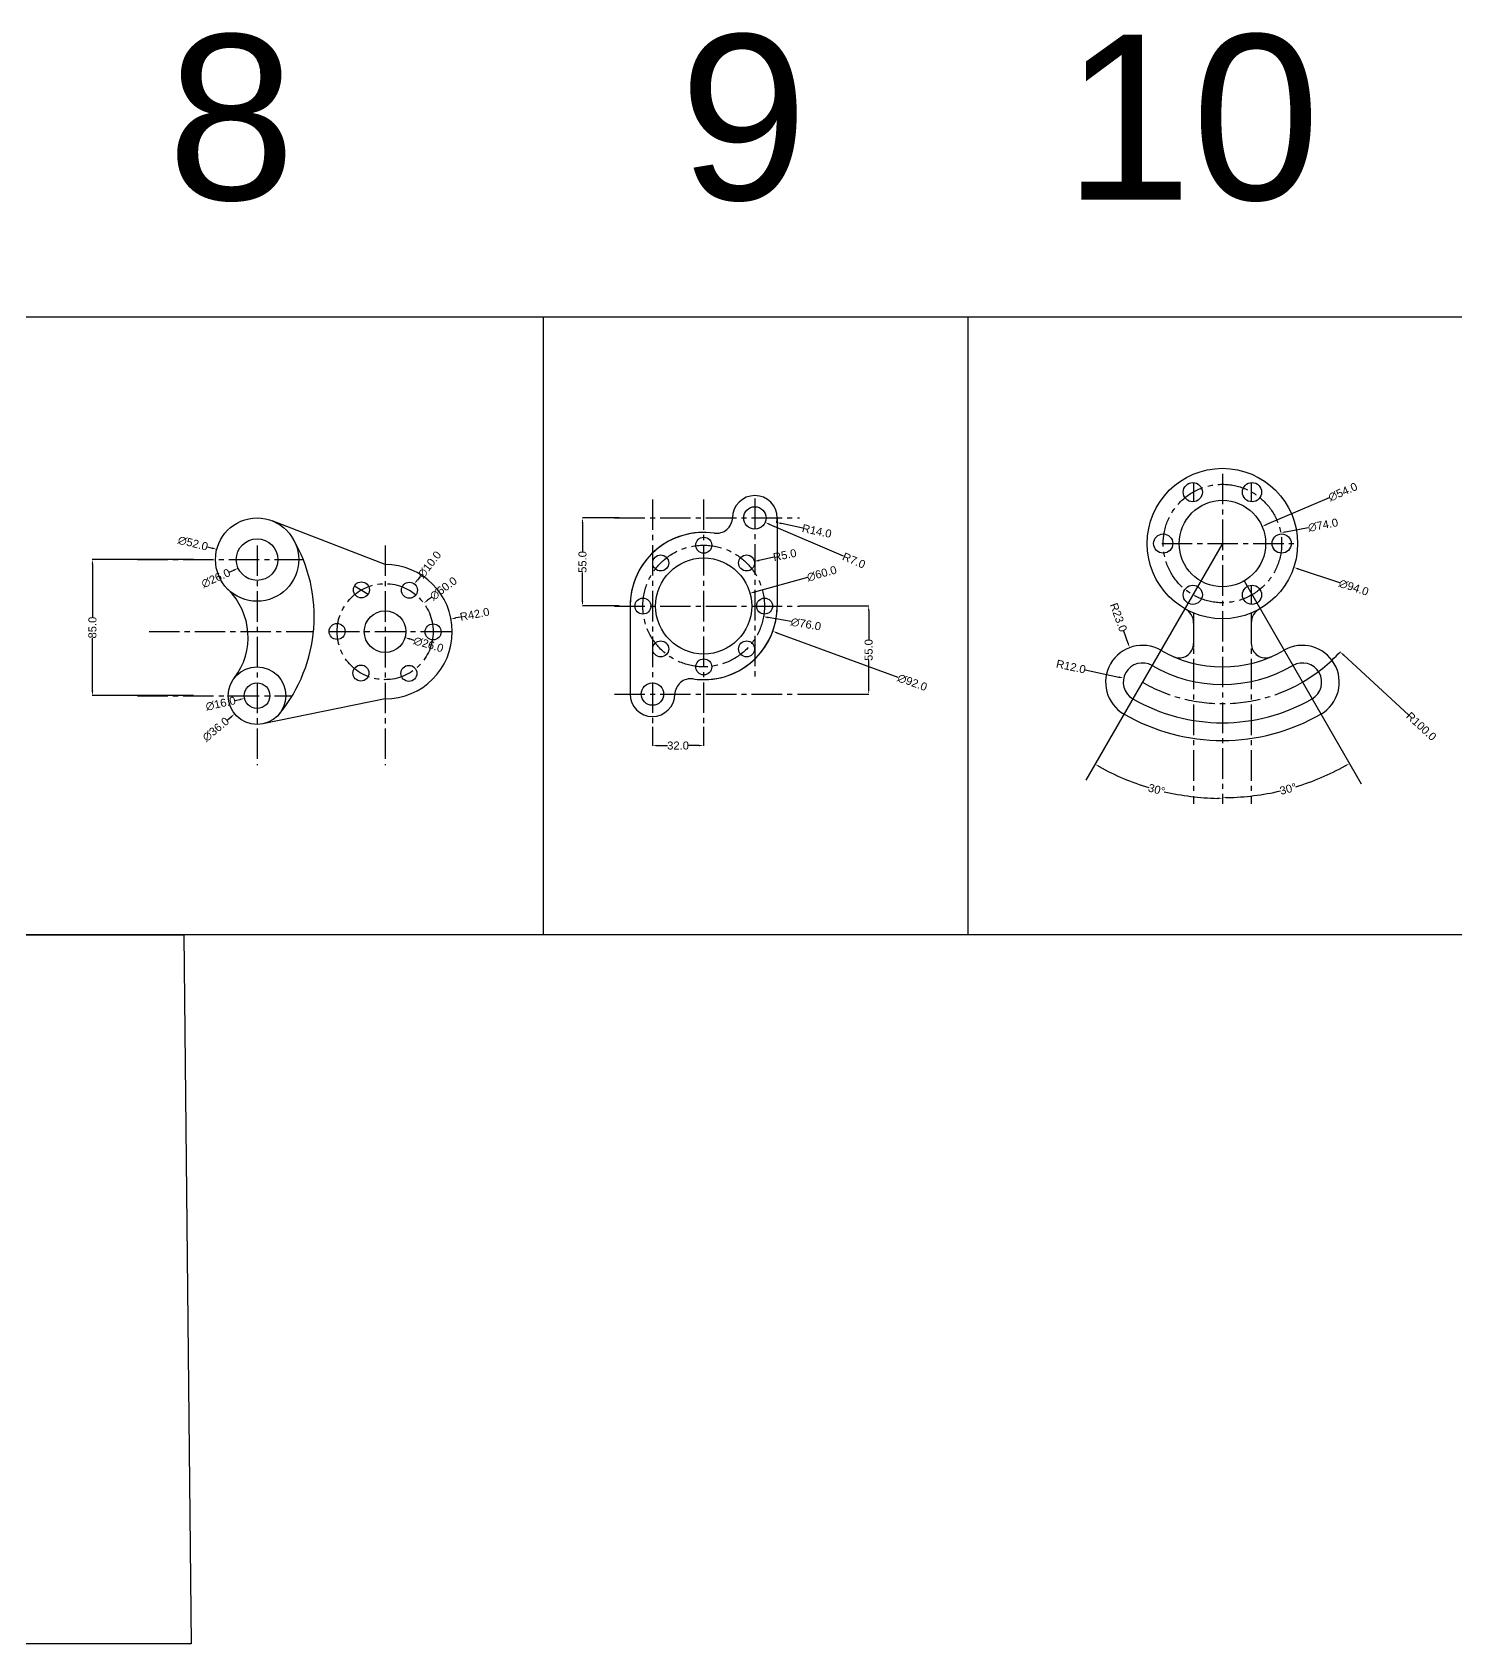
# Model space of a CAD drawing. Header units: millimetres. Extents: x 27 to 4233, y 1813 to 2971.
# Drawn here: x 2624 to 3514, y 1964 to 2971 of the extents above; entities that cross this region are included whole.
import ezdxf

# ---------------------------------------------------------------- set-up
doc = ezdxf.new("R2010")
doc.units = ezdxf.units.MM
doc.linetypes.add('CENTER2', pattern=[28.575, 19.05, -3.175, 3.175, -3.175])
doc.styles.get("Standard").update_dxf_attribs({"font": 'arial.ttf'})
doc.dimstyles.get("Standard").update_dxf_attribs({"dimtxt": 5, "dimasz": 3, "dimexe": 0.18, "dimexo": 0.0625, "dimgap": 0.09, "dimtad": 0, "dimdec": 1, "dimzin": 0, "dimdsep": 46, "dimtxsty": 'Standard', "dimcen": 0.09, "dimadec": 0, "dimazin": 0, "dimtfac": 1, "dimtdec": 1, "dimtofl": 0, "dimtmove": 0, "dimatfit": 3, "dimfxl": 1, "dimtolj": 1, "dimtzin": 0, "dimarcsym": 0})

# ---------------------------------------------------------------- blocks, each defined once
blk = doc.blocks.new('*U31')
blk.add_circle((0, 0), 5)
blk = doc.blocks.new('*U32')
at = {"color": 0, "linetype": 'ByBlock', "lineweight": -2, "transparency": 16777216}
blk.add_blockref('*U31', (1687.9, 414.9), dxfattribs=at)
for p, rotation in [((1717.9, 414.7), 299.9999999999999), ((1672.7, 389), 60.00000000000001), ((1732.7, 388.7), 239.9999999999999), ((1687.6, 363), 120), ((1717.6, 362.8), 180)]:
    blk.add_blockref('*U31', p, dxfattribs=dict(at, rotation=rotation))
blk = doc.blocks.new('*D33')
at = {"color": 0, "lineweight": -2, "transparency": 16777216}
for p, q in [((2892, 2605.6), (2889, 2605)), ((2844.8, 2596.5), (2845, 2596.5)), ((2844.9, 2596.4), (2844.9, 2596.6))]:
    blk.add_line(p, q, dxfattribs=at)
at = {"color": 0, "transparency": 16777216}
blk.add_solid([(2889, 2605.5), (2889.1, 2604.5), (2886.1, 2604.4)], dxfattribs=at)
at = {"layer": 'Defpoints', "color": 0, "transparency": 16777216}
for p in [(2886.1, 2604.4), (2844.9, 2596.5)]:
    blk.add_point(p, dxfattribs=at)
at = {"color": 0, "transparency": 16777216, "insert": (2900.8, 2607.3), "char_height": 5, "attachment_point": 5, "rotation": 10.9356}
blk.add_mtext('\\A1;R42.0', dxfattribs=at)
blk = doc.blocks.new('*D34')
at = {"color": 0, "lineweight": -2, "transparency": 16777216}
for p, q in [((2873.8, 2617.9), (2871.4, 2616.1)), ((2844.8, 2596.5), (2845, 2596.5)), ((2844.9, 2596.4), (2844.9, 2596.6))]:
    blk.add_line(p, q, dxfattribs=at)
at = {"color": 0, "transparency": 16777216}
blk.add_solid([(2871.1, 2616.5), (2871.7, 2615.7), (2869, 2614.3)], dxfattribs=at)
at = {"layer": 'Defpoints', "color": 0, "transparency": 16777216}
for p in [(2869, 2614.3), (2820.7, 2578.6)]:
    blk.add_point(p, dxfattribs=at)
at = {"color": 0, "transparency": 16777216, "insert": (2881.3, 2623.4), "char_height": 5, "attachment_point": 5, "rotation": 36.4591}
blk.add_mtext('\\A1;∅60.0', dxfattribs=at)
blk = doc.blocks.new('*D35')
at = {"color": 0, "lineweight": -2, "transparency": 16777216}
for p, q in [((2844.8, 2596.5), (2845, 2596.5)), ((2844.9, 2596.4), (2844.9, 2596.6)), ((2863.1, 2591), (2860.2, 2591.9))]:
    blk.add_line(p, q, dxfattribs=at)
at = {"color": 0, "transparency": 16777216}
blk.add_solid([(2860.3, 2592.4), (2860.1, 2591.4), (2857.3, 2592.8)], dxfattribs=at)
at = {"layer": 'Defpoints', "color": 0, "transparency": 16777216}
for p in [(2832.4, 2600.2), (2857.3, 2592.8)]:
    blk.add_point(p, dxfattribs=at)
at = {"color": 0, "transparency": 16777216, "insert": (2872, 2588.4), "char_height": 5, "attachment_point": 5, "rotation": 343.4188}
blk.add_mtext('\\A1;∅26.0', dxfattribs=at)
blk = doc.blocks.new('*D36')
at = {"color": 0, "lineweight": -2, "transparency": 16777216}
for p, q in [((2733.9, 2649.4), (2736.8, 2648.6)), ((2764.8, 2641.5), (2765, 2641.5)), ((2764.9, 2641.4), (2764.9, 2641.6))]:
    blk.add_line(p, q, dxfattribs=at)
at = {"color": 0, "transparency": 16777216}
blk.add_solid([(2736.9, 2649.1), (2736.6, 2648.1), (2739.7, 2647.9)], dxfattribs=at)
at = {"layer": 'Defpoints', "color": 0, "transparency": 16777216}
for p in [(2739.7, 2647.9), (2790.1, 2635.1)]:
    blk.add_point(p, dxfattribs=at)
at = {"color": 0, "transparency": 16777216, "insert": (2724.8, 2651.6), "char_height": 5, "attachment_point": 5, "rotation": 345.725}
blk.add_mtext('\\A1;∅52.0', dxfattribs=at)
blk = doc.blocks.new('*D37')
at = {"color": 0, "lineweight": -2, "transparency": 16777216}
for p, q in [((2764.8, 2641.5), (2765, 2641.5)), ((2764.9, 2641.4), (2764.9, 2641.6)), ((2747.5, 2633.7), (2750.3, 2634.9))]:
    blk.add_line(p, q, dxfattribs=at)
at = {"color": 0, "transparency": 16777216}
blk.add_solid([(2750.1, 2635.3), (2750.5, 2634.4), (2753, 2636.1)], dxfattribs=at)
at = {"layer": 'Defpoints', "color": 0, "transparency": 16777216}
for p in [(2776.7, 2646.8), (2753, 2636.1)]:
    blk.add_point(p, dxfattribs=at)
at = {"color": 0, "transparency": 16777216, "insert": (2739.1, 2629.8), "char_height": 5, "attachment_point": 5, "rotation": 24.2629}
blk.add_mtext('\\A1;∅26.0', dxfattribs=at)
blk = doc.blocks.new('*D38')
at = {"color": 0, "lineweight": -2, "transparency": 16777216}
for p, q in [((2764.8, 2556.5), (2765, 2556.5)), ((2764.9, 2556.4), (2764.9, 2556.6)), ((2746.3, 2541.3), (2748.6, 2543.2))]:
    blk.add_line(p, q, dxfattribs=at)
at = {"color": 0, "transparency": 16777216}
blk.add_solid([(2748.3, 2543.6), (2748.9, 2542.8), (2750.9, 2545.1)], dxfattribs=at)
at = {"layer": 'Defpoints', "color": 0, "transparency": 16777216}
for p in [(2778.8, 2567.9), (2750.9, 2545.1)]:
    blk.add_point(p, dxfattribs=at)
at = {"color": 0, "transparency": 16777216, "insert": (2739.1, 2535.4), "char_height": 5, "attachment_point": 5, "rotation": 39.2782}
blk.add_mtext('\\A1;∅36.0', dxfattribs=at)
blk = doc.blocks.new('*D39')
at = {"color": 0, "lineweight": -2, "transparency": 16777216}
for p, q in [((2751.2, 2553.5), (2754.1, 2554.1)), ((2764.8, 2556.5), (2765, 2556.5)), ((2764.9, 2556.4), (2764.9, 2556.6))]:
    blk.add_line(p, q, dxfattribs=at)
at = {"color": 0, "transparency": 16777216}
blk.add_solid([(2754, 2554.6), (2754.2, 2553.6), (2757, 2554.8)], dxfattribs=at)
at = {"layer": 'Defpoints', "color": 0, "transparency": 16777216}
for p in [(2772.7, 2558.2), (2757, 2554.8)]:
    blk.add_point(p, dxfattribs=at)
at = {"color": 0, "transparency": 16777216, "insert": (2742.1, 2551.5), "char_height": 5, "attachment_point": 5, "rotation": 12.2969}
blk.add_mtext('\\A1;∅16.0', dxfattribs=at)
blk = doc.blocks.new('*D40')
at = {"color": 0, "lineweight": -2, "transparency": 16777216}
for p, q in [((2725.1, 2641.5), (2661.8, 2641.5)), ((2662, 2638.5), (2662, 2605.5)), ((2662, 2559.5), (2662, 2592.4)), ((2725.1, 2556.5), (2661.8, 2556.5))]:
    blk.add_line(p, q, dxfattribs=at)
at = {"color": 0, "transparency": 16777216}
for points in [[(2661.5, 2638.5), (2662.5, 2638.5), (2662, 2641.5)], [(2661.5, 2559.5), (2662.5, 2559.5), (2662, 2556.5)]]:
    blk.add_solid(points, dxfattribs=at)
at = {"layer": 'Defpoints', "color": 0, "transparency": 16777216}
for p in [(2725.2, 2641.5), (2662, 2556.5), (2725.2, 2556.5)]:
    blk.add_point(p, dxfattribs=at)
at = {"color": 0, "transparency": 16777216, "insert": (2662, 2599), "char_height": 5, "attachment_point": 5, "rotation": 90}
blk.add_mtext('\\A1;85.0', dxfattribs=at)
blk = doc.blocks.new('*D41')
at = {"color": 0, "lineweight": -2, "transparency": 16777216}
for p, q in [((2866.8, 2631), (2865, 2628.7)), ((2859.9, 2622.4), (2860.1, 2622.4)), ((2860, 2622.3), (2860, 2622.5))]:
    blk.add_line(p, q, dxfattribs=at)
at = {"color": 0, "transparency": 16777216}
blk.add_solid([(2864.6, 2629), (2865.3, 2628.3), (2863.1, 2626.3)], dxfattribs=at)
at = {"layer": 'Defpoints', "color": 0, "transparency": 16777216}
for p in [(2856.9, 2618.4), (2863.1, 2626.3)]:
    blk.add_point(p, dxfattribs=at)
at = {"color": 0, "transparency": 16777216, "insert": (2872.6, 2638.3), "char_height": 5, "attachment_point": 5, "rotation": 51.8258}
blk.add_mtext('\\A1;∅10.0', dxfattribs=at)
blk = doc.blocks.new('*U54')
blk.add_circle((0, 0), 5)
blk = doc.blocks.new('*U55')
at = {"color": 0, "linetype": 'ByBlock', "lineweight": -2, "transparency": 16777216}
for p, rotation in [((1452.3, 366.4), 45.00000000000001), ((1506, 366.4), 314.9999999999999), ((1441.2, 339.5), 90), ((1517.2, 339.5), 270), ((1452.3, 312.7), 135), ((1506, 312.7), 225), ((1479.2, 301.5), 180)]:
    blk.add_blockref('*U54', p, dxfattribs=dict(at, rotation=rotation))
blk.add_blockref('*U54', (1479.2, 377.5), dxfattribs=at)
blk = doc.blocks.new('*D178')
at = {"color": 0, "lineweight": -2, "transparency": 16777216}
for p, q in [((3043.8, 2612.5), (3044, 2612.5)), ((3043.9, 2612.4), (3043.9, 2612.6)), ((3098.6, 2602.8), (3084.3, 2605.3))]:
    blk.add_line(p, q, dxfattribs=at)
at = {"color": 0, "transparency": 16777216}
blk.add_solid([(3084.4, 2605.8), (3084.2, 2604.8), (3081.3, 2605.8)], dxfattribs=at)
at = {"layer": 'Defpoints', "color": 0, "transparency": 16777216}
for p in [(3006.5, 2619.1), (3081.3, 2605.8)]:
    blk.add_point(p, dxfattribs=at)
at = {"color": 0, "transparency": 16777216, "insert": (3107.8, 2601.1), "char_height": 5, "attachment_point": 5, "rotation": 349.938}
blk.add_mtext('\\A1;∅76.0', dxfattribs=at)
blk = doc.blocks.new('*D179')
at = {"color": 0, "lineweight": -2, "transparency": 16777216}
for p, q in [((3108.7, 2630.2), (3075.7, 2621.2)), ((3043.8, 2612.5), (3044, 2612.5)), ((3043.9, 2612.4), (3043.9, 2612.6))]:
    blk.add_line(p, q, dxfattribs=at)
at = {"color": 0, "transparency": 16777216}
blk.add_solid([(3075.6, 2621.7), (3075.9, 2620.7), (3072.8, 2620.4)], dxfattribs=at)
at = {"layer": 'Defpoints', "color": 0, "transparency": 16777216}
for p in [(3072.8, 2620.4), (3015, 2604.5)]:
    blk.add_point(p, dxfattribs=at)
at = {"color": 0, "transparency": 16777216, "insert": (3117.7, 2632.7), "char_height": 5, "attachment_point": 5, "rotation": 15.3371}
blk.add_mtext('\\A1;∅60.0', dxfattribs=at)
blk = doc.blocks.new('*D180')
at = {"color": 0, "lineweight": -2, "transparency": 16777216}
for p, q in [((3070.7, 2639.4), (3070.9, 2639.4)), ((3070.8, 2639.3), (3070.8, 2639.4)), ((3087.7, 2642.9), (3078.6, 2641))]:
    blk.add_line(p, q, dxfattribs=at)
at = {"color": 0, "transparency": 16777216}
blk.add_solid([(3078.5, 2641.5), (3078.7, 2640.5), (3075.7, 2640.4)], dxfattribs=at)
at = {"layer": 'Defpoints', "color": 0, "transparency": 16777216}
for p in [(3070.8, 2639.4), (3075.7, 2640.4)]:
    blk.add_point(p, dxfattribs=at)
at = {"color": 0, "transparency": 16777216, "insert": (3094.6, 2644.3), "char_height": 5, "attachment_point": 5, "rotation": 11.7144}
blk.add_mtext('\\A1;R5.0', dxfattribs=at)
blk = doc.blocks.new('*D181')
at = {"color": 0, "lineweight": -2, "transparency": 16777216}
for p, q in [((3075.8, 2667.5), (3076, 2667.5)), ((3075.9, 2667.4), (3075.9, 2667.6)), ((3105.8, 2661.2), (3092.5, 2664))]:
    blk.add_line(p, q, dxfattribs=at)
blk.add_arc((3075.9, 2667.5), 14, 347.3624, 359.7442, dxfattribs=at)
at = {"color": 0, "transparency": 16777216}
blk.add_solid([(3092.6, 2664.5), (3092.4, 2663.5), (3089.6, 2664.6)], dxfattribs=at)
at = {"layer": 'Defpoints', "color": 0, "transparency": 16777216}
for p in [(3075.9, 2667.5), (3089.6, 2664.6)]:
    blk.add_point(p, dxfattribs=at)
at = {"color": 0, "transparency": 16777216, "insert": (3114.6, 2659.3), "char_height": 5, "attachment_point": 5, "rotation": 348.0991}
blk.add_mtext('\\A1;R14.0', dxfattribs=at)
blk = doc.blocks.new('*D182')
at = {"color": 0, "lineweight": -2, "transparency": 16777216}
for p, q in [((3075.8, 2667.5), (3076, 2667.5)), ((3075.9, 2667.4), (3075.9, 2667.6)), ((3131.3, 2643.6), (3085.1, 2663.5))]:
    blk.add_line(p, q, dxfattribs=at)
at = {"color": 0, "transparency": 16777216}
blk.add_solid([(3085.3, 2664), (3084.9, 2663.1), (3082.3, 2664.7)], dxfattribs=at)
at = {"layer": 'Defpoints', "color": 0, "transparency": 16777216}
for p in [(3075.9, 2667.5), (3082.3, 2664.7)]:
    blk.add_point(p, dxfattribs=at)
at = {"color": 0, "transparency": 16777216, "insert": (3137.8, 2640.9), "char_height": 5, "attachment_point": 5, "rotation": 336.7303}
blk.add_mtext('\\A1;R7.0', dxfattribs=at)
blk = doc.blocks.new('*D183')
at = {"color": 0, "lineweight": -2, "transparency": 16777216}
for p, q in [((2991.1, 2667.5), (2968.1, 2667.5)), ((2968.2, 2664.5), (2968.2, 2646.6)), ((2968.2, 2615.5), (2968.2, 2633.4)), ((2991.1, 2612.5), (2968.1, 2612.5))]:
    blk.add_line(p, q, dxfattribs=at)
at = {"color": 0, "transparency": 16777216}
for points in [[(2967.7, 2664.5), (2968.7, 2664.5), (2968.2, 2667.5)], [(2967.7, 2615.5), (2968.7, 2615.5), (2968.2, 2612.5)]]:
    blk.add_solid(points, dxfattribs=at)
at = {"layer": 'Defpoints', "color": 0, "transparency": 16777216}
for p in [(2991.2, 2667.5), (2968.2, 2612.5), (2991.2, 2612.5)]:
    blk.add_point(p, dxfattribs=at)
at = {"color": 0, "transparency": 16777216, "insert": (2968.2, 2640), "char_height": 5, "attachment_point": 5, "rotation": 90}
blk.add_mtext('\\A1;55.0', dxfattribs=at)
blk = doc.blocks.new('*D184')
at = {"color": 0, "lineweight": -2, "transparency": 16777216}
for p, q in [((3103.7, 2612.5), (3147.2, 2612.5)), ((3147, 2609.5), (3147, 2591.6)), ((3147, 2560.5), (3147, 2578.4)), ((3103.7, 2557.5), (3147.2, 2557.5))]:
    blk.add_line(p, q, dxfattribs=at)
at = {"color": 0, "transparency": 16777216}
for points in [[(3146.5, 2609.5), (3147.5, 2609.5), (3147, 2612.5)], [(3146.5, 2560.5), (3147.5, 2560.5), (3147, 2557.5)]]:
    blk.add_solid(points, dxfattribs=at)
at = {"layer": 'Defpoints', "color": 0, "transparency": 16777216}
for p in [(3103.7, 2612.5), (3103.7, 2557.5), (3147, 2557.5)]:
    blk.add_point(p, dxfattribs=at)
at = {"color": 0, "transparency": 16777216, "insert": (3147, 2585), "char_height": 5, "attachment_point": 5, "rotation": 90}
blk.add_mtext('\\A1;55.0', dxfattribs=at)
blk = doc.blocks.new('*D185')
at = {"color": 0, "lineweight": -2, "transparency": 16777216}
for p, q in [((3011.9, 2537.1), (3011.9, 2525.1)), ((3043.9, 2537.1), (3043.9, 2525.1)), ((3014.9, 2525.3), (3021.3, 2525.3)), ((3040.9, 2525.3), (3034.5, 2525.3))]:
    blk.add_line(p, q, dxfattribs=at)
at = {"color": 0, "transparency": 16777216}
for points in [[(3014.9, 2525.8), (3014.9, 2524.8), (3011.9, 2525.3)], [(3040.9, 2525.8), (3040.9, 2524.8), (3043.9, 2525.3)]]:
    blk.add_solid(points, dxfattribs=at)
at = {"layer": 'Defpoints', "color": 0, "transparency": 16777216}
for p in [(3011.9, 2537.2), (3043.9, 2537.2), (3011.9, 2525.3)]:
    blk.add_point(p, dxfattribs=at)
at = {"color": 0, "transparency": 16777216, "insert": (3027.9, 2525.3), "char_height": 5, "attachment_point": 5}
blk.add_mtext('\\A1;32.0', dxfattribs=at)
blk = doc.blocks.new('*D186')
at = {"color": 0, "lineweight": -2, "transparency": 16777216}
for p, q in [((3043.8, 2612.5), (3044, 2612.5)), ((3043.9, 2612.4), (3043.9, 2612.6)), ((3165.5, 2567.9), (3089.9, 2595.6))]:
    blk.add_line(p, q, dxfattribs=at)
at = {"color": 0, "transparency": 16777216}
blk.add_solid([(3090.1, 2596.1), (3089.7, 2595.2), (3087.1, 2596.7)], dxfattribs=at)
at = {"layer": 'Defpoints', "color": 0, "transparency": 16777216}
for p in [(3000.7, 2628.3), (3087.1, 2596.7)]:
    blk.add_point(p, dxfattribs=at)
at = {"color": 0, "transparency": 16777216, "insert": (3174.3, 2564.7), "char_height": 5, "attachment_point": 5, "rotation": 339.8887}
blk.add_mtext('\\A1;∅92.0', dxfattribs=at)
blk = doc.blocks.new('*U187')
blk.add_circle((0, 0), 6)
blk = doc.blocks.new('*U188')
at = {"color": 0, "linetype": 'ByBlock', "lineweight": -2, "transparency": 16777216}
for p, rotation in [((583.5, 472.6), 299.9999999999999), ((620.5, 472.6), 240), ((639, 440.5), 180), ((583.5, 408.5), 59.99999999999999), ((620.5, 408.5), 120)]:
    blk.add_blockref('*U187', p, dxfattribs=dict(at, rotation=rotation))
blk.add_blockref('*U187', (565, 440.5), dxfattribs=at)
blk = doc.blocks.new('*D189')
at = {"color": 0, "lineweight": -2, "transparency": 16777216}
for start, end in [(241.08, 253.2023), (256.7977, 268.92)]:
    blk.add_arc((3368, 2651.5), 159.2, start, end, dxfattribs=at)
at = {"color": 0, "transparency": 16777216}
for points in [[(3290.8, 2511.8), (3291.3, 2512.6), (3288.5, 2513.7)], [(3365, 2492.9), (3365, 2491.9), (3368, 2492.4)]]:
    blk.add_solid(points, dxfattribs=at)
at = {"layer": 'Defpoints', "color": 0, "transparency": 16777216}
for p in [(3368, 2695.1), (3368, 2651.5), (3282.7, 2503.7), (3313.6, 2502), (3368, 2488.9)]:
    blk.add_point(p, dxfattribs=at)
at = {"color": 0, "transparency": 16777216, "insert": (3326.9, 2497.8), "char_height": 5, "attachment_point": 5, "rotation": 345}
blk.add_mtext('\\A1;30°', dxfattribs=at)
blk = doc.blocks.new('*D190')
at = {"color": 0, "lineweight": -2, "transparency": 16777216}
for start, end in [(286.8027, 298.917), (271.083, 283.1973)]:
    blk.add_arc((3368, 2651.5), 158.7, start, end, dxfattribs=at)
at = {"color": 0, "transparency": 16777216}
for points in [[(3444.5, 2513), (3445, 2512.2), (3447.4, 2514.1)], [(3371, 2492.3), (3371, 2493.3), (3368, 2492.8)]]:
    blk.add_solid(points, dxfattribs=at)
at = {"layer": 'Defpoints', "color": 0, "transparency": 16777216}
for p in [(3368, 2695.1), (3381.5, 2628.1), (3454.7, 2501.4), (3368, 2488.9), (3395.6, 2495.2)]:
    blk.add_point(p, dxfattribs=at)
at = {"color": 0, "transparency": 16777216, "insert": (3409.1, 2498.2), "char_height": 5, "attachment_point": 5, "rotation": 15}
blk.add_mtext('\\A1;30°', dxfattribs=at)
blk = doc.blocks.new('*D191')
at = {"color": 0, "lineweight": -2, "transparency": 16777216}
for p, q in [((3368, 2651.4), (3368, 2651.6)), ((3368, 2651.5), (3368.1, 2651.5)), ((3441.3, 2627), (3415.5, 2635.6))]:
    blk.add_line(p, q, dxfattribs=at)
at = {"color": 0, "transparency": 16777216}
blk.add_solid([(3415.6, 2636.1), (3415.3, 2635.2), (3412.6, 2636.6)], dxfattribs=at)
at = {"layer": 'Defpoints', "color": 0, "transparency": 16777216}
for p in [(3323.5, 2666.4), (3412.6, 2636.6)]:
    blk.add_point(p, dxfattribs=at)
at = {"color": 0, "transparency": 16777216, "insert": (3450.1, 2624), "char_height": 5, "attachment_point": 5, "rotation": 341.4851}
blk.add_mtext('\\A1;∅94.0', dxfattribs=at)
blk = doc.blocks.new('*D192')
at = {"color": 0, "lineweight": -2, "transparency": 16777216}
for p, q in [((3421.7, 2661.3), (3407.4, 2658.7)), ((3368, 2651.4), (3368, 2651.6)), ((3368, 2651.5), (3368.1, 2651.5))]:
    blk.add_line(p, q, dxfattribs=at)
at = {"color": 0, "transparency": 16777216}
blk.add_solid([(3407.3, 2659.2), (3407.5, 2658.2), (3404.4, 2658.2)], dxfattribs=at)
at = {"layer": 'Defpoints', "color": 0, "transparency": 16777216}
for p in [(3404.4, 2658.2), (3331.6, 2644.9)]:
    blk.add_point(p, dxfattribs=at)
at = {"color": 0, "transparency": 16777216, "insert": (3430.9, 2663), "char_height": 5, "attachment_point": 5, "rotation": 10.3582}
blk.add_mtext('\\A1;∅74.0', dxfattribs=at)
blk = doc.blocks.new('*D193')
at = {"color": 0, "lineweight": -2, "transparency": 16777216}
for p, q in [((3434.7, 2680.1), (3395.6, 2663.3)), ((3368, 2651.4), (3368, 2651.6)), ((3368, 2651.5), (3368.1, 2651.5))]:
    blk.add_line(p, q, dxfattribs=at)
at = {"color": 0, "transparency": 16777216}
blk.add_solid([(3395.4, 2663.8), (3395.8, 2662.9), (3392.9, 2662.1)], dxfattribs=at)
at = {"layer": 'Defpoints', "color": 0, "transparency": 16777216}
for p in [(3392.9, 2662.1), (3343.2, 2640.9)]:
    blk.add_point(p, dxfattribs=at)
at = {"color": 0, "transparency": 16777216, "insert": (3443.3, 2683.7), "char_height": 5, "attachment_point": 5, "rotation": 23.1917}
blk.add_mtext('\\A1;∅54.0', dxfattribs=at)
blk = doc.blocks.new('*D194')
at = {"color": 0, "lineweight": -2, "transparency": 16777216}
for p, q in [((3306.2, 2597), (3309, 2589.3)), ((3318, 2564.8), (3318, 2565)), ((3318, 2564.9), (3318.1, 2564.9))]:
    blk.add_line(p, q, dxfattribs=at)
at = {"color": 0, "transparency": 16777216}
blk.add_solid([(3309.5, 2589.5), (3308.6, 2589.1), (3310.1, 2586.5)], dxfattribs=at)
at = {"layer": 'Defpoints', "color": 0, "transparency": 16777216}
for p in [(3310.1, 2586.5), (3318, 2564.9)]:
    blk.add_point(p, dxfattribs=at)
at = {"color": 0, "transparency": 16777216, "insert": (3303.1, 2605.4), "char_height": 5, "attachment_point": 5, "rotation": 290.2902}
blk.add_mtext('\\A1;R23.0', dxfattribs=at)
blk = doc.blocks.new('*D195')
at = {"color": 0, "lineweight": -2, "transparency": 16777216}
for p, q in [((3282.2, 2572.7), (3303.4, 2568.1)), ((3318, 2564.8), (3318, 2565)), ((3318, 2564.9), (3318.1, 2564.9))]:
    blk.add_line(p, q, dxfattribs=at)
at = {"color": 0, "transparency": 16777216}
blk.add_solid([(3303.5, 2568.6), (3303.3, 2567.6), (3306.3, 2567.4)], dxfattribs=at)
at = {"layer": 'Defpoints', "color": 0, "transparency": 16777216}
for p in [(3306.3, 2567.4), (3318, 2564.9)]:
    blk.add_point(p, dxfattribs=at)
at = {"color": 0, "transparency": 16777216, "insert": (3273.4, 2574.6), "char_height": 5, "attachment_point": 5, "rotation": 347.8006}
blk.add_mtext('\\A1;R12.0', dxfattribs=at)
blk = doc.blocks.new('*D196')
at = {"color": 0, "lineweight": -2, "transparency": 16777216}
for p, q in [((3368, 2651.4), (3368, 2651.6)), ((3368, 2651.5), (3368.1, 2651.5)), ((3484.2, 2544.6), (3443.9, 2581.8))]:
    blk.add_line(p, q, dxfattribs=at)
blk.add_arc((3368, 2651.5), 100, 300.0358, 317.497, dxfattribs=at)
at = {"color": 0, "transparency": 16777216}
blk.add_solid([(3444.2, 2582.2), (3443.5, 2581.4), (3441.6, 2583.8)], dxfattribs=at)
at = {"layer": 'Defpoints', "color": 0, "transparency": 16777216}
for p in [(3368, 2651.5), (3441.6, 2583.8)]:
    blk.add_point(p, dxfattribs=at)
at = {"color": 0, "transparency": 16777216, "insert": (3492.3, 2537.3), "char_height": 5, "attachment_point": 5, "rotation": 317.3938}
blk.add_mtext('\\A1;R100.0', dxfattribs=at)

msp = doc.modelspace()

# ---------------------------------------------------------------- linework, layer by layer
for p, q in [((2943.59, 2793.14), (2943.59, 2407.07)), ((3208.89, 2793.14), (3208.89, 2407.07)), ((2844.86, 2638.47), (2774.22, 2665.72)), ((3089.9, 2667.48), (3089.9, 2612.48)), ((3368.04, 2651.51), (3282.7, 2503.71)), ((3381.54, 2628.13), (3454.7, 2501.41)), ((2825.77, 2625.18), (2834.25, 2619.89)), ((2997.9, 2612.48), (2997.9, 2557.48)), ((3386.04, 2597.63), (3386.04, 2589.1)), ((3350.04, 2596.63), (3350.04, 2586.62)), ((2844.86, 2554.47), (2768.47, 2538.83))]:
    msp.add_line(p, q)
at = {"linetype": 'CENTER2'}
for p, q in [((3350.04, 2695.08), (3350.04, 2694.93)), ((3350.04, 2689.54), (3350.04, 2677.58)), ((3368.04, 2695.08), (3368.04, 2488.87)), ((3386.04, 2695.08), (3386.04, 2694.93)), ((3386.04, 2689.54), (3386.04, 2677.58)), ((3011.9, 2679.08), (3011.9, 2537.2)), ((3043.9, 2679.08), (3043.9, 2537.2)), ((3075.9, 2679.64), (3075.9, 2565.52)), ((2988.15, 2667.48), (3103.68, 2667.48)), ((2764.86, 2650.29), (2764.86, 2513.04)), ((2844.86, 2650.29), (2844.86, 2513.04)), ((3330.12, 2651.51), (3413.55, 2651.51)), ((2690.06, 2641.47), (2793.74, 2641.47)), ((3350.04, 2620.34), (3350.04, 2619.19)), ((3386.04, 2625.45), (3386.04, 2613.49)), ((2988.15, 2612.48), (3103.68, 2612.48)), ((3350.04, 2608.1), (3350.04, 2488.87)), ((3386.04, 2608.1), (3386.04, 2488.87)), ((2697.34, 2596.47), (2800.09, 2596.47)), ((2809.87, 2596.47), (2886.86, 2596.47)), ((2988.15, 2557.48), (3103.68, 2557.48)), ((2690.06, 2556.47), (2786.83, 2556.47))]:
    msp.add_line(p, q, dxfattribs=at)
for points in [[(26.78, 2793.14), (4232.81, 2793.14), (4232.81, 2407.07), (26.78, 2407.07)], [(2247.7, 2407.07), (2719.13, 2407.07), (2723.61, 1964.23), (2247.7, 1964.23)]]:
    msp.add_lwpolyline(points, close=True)
for centre, radius in [((3368.04, 2651.51), 47), ((3368.04, 2651.51), 27), ((3075.9, 2667.48), 7), ((2764.86, 2641.47), 26), ((2764.86, 2641.47), 13), ((3043.9, 2612.48), 30), ((2844.86, 2596.47), 13), ((2764.86, 2556.47), 18), ((2764.86, 2556.47), 8), ((3011.9, 2557.48), 7)]:
    msp.add_circle(centre, radius)
for centre, radius in [((3368.04, 2651.51), 37), ((3043.9, 2612.48), 38), ((2844.86, 2596.47), 30)]:
    msp.add_circle(centre, radius, dxfattribs=at)
for centre, radius, start, end in [((3075.9, 2667.48), 14, 0, 180), ((3051.91, 2667.91), 10, 261.7829, 358.98514), ((3043.9, 2612.48), 46, 90, 180), ((3043.9, 2612.48), 46, 81.7829, 180), ((2704.55, 2605.93), 96, 320.64207, 30.50723), ((2844.86, 2596.47), 42, 270, 90), ((2717.23, 2592.94), 42, 322.55921, 45.52705), ((3043.9, 2612.48), 46, 261.7829, 0), ((3043.9, 2612.48), 46, 270, 0), ((3340.04, 2601.87), 10, 0, 63.30018), ((3396.04, 2601.87), 10, 116.69982, 180), ((3318.04, 2564.91), 23, 60, 240), ((3341.04, 2589.1), 9, 246.60556, 0), ((3395.04, 2589.1), 9, 180, 293.39444), ((3418.04, 2564.91), 23, 300, 120), ((3368.04, 2651.51), 77, 240, 300), ((3035.9, 2557.06), 10, 81.7829, 178.98514), ((3318.04, 2564.91), 12, 60.00001, 239.99999), ((3368.04, 2651.51), 88, 240, 300), ((3418.04, 2564.91), 12, 300, 120), ((3011.9, 2557.48), 14, 180, 0), ((3368.04, 2651.51), 112, 240, 300), ((3368.04, 2651.51), 123, 240, 300)]:
    msp.add_arc(centre, radius, start, end)
msp.add_arc((3368.04, 2651.51), 100, 240, 300, dxfattribs=at)

# ---------------------------------------------------------------- block references
for name, p in [('*U188', (2766.03, 2210.99)), ('*U55', (1564.74, 2272.96)), ('*U32', (1142.13, 2207.62))]:
    msp.add_blockref(name, p)

# ---------------------------------------------------------------- texts
msp.add_text('1         2       3          4      5     6       7      8      9    10     11     12', height=103.076).set_placement((148.07, 2866.29))

# ---------------------------------------------------------------- dimensions: what is measured, and where the dimension line sits
for base, line2, picture, middle in [((3313.61, 2501.96), ((3368.04, 2651.51), (3282.7, 2503.71)), '*D189', (3326.85, 2497.79)), ((3395.6, 2495.22), ((3381.54, 2628.13), (3454.7, 2501.41)), '*D190', (3409.12, 2498.21))]:
    dim = msp.add_angular_dim_2l(base=base, line1=((3368.04, 2695.08), (3368.04, 2488.87)), line2=line2, dimstyle='Standard')
    dim.commit()
    dim.dimension.update_dxf_attribs({"geometry": picture, "text_midpoint": middle})
for p1, p2, picture, middle in [((3343.22, 2640.88), (3392.86, 2662.15), '*D193', (3443.28, 2683.75)), ((3331.64, 2644.86), (3404.44, 2658.17), '*D192', (3430.89, 2663)), ((3323.47, 2666.44), (3412.61, 2636.59), '*D191', (3450.08, 2624.04)), ((3014.97, 2604.55), (3072.84, 2620.42), '*D179', (3117.65, 2632.71)), ((3000.71, 2628.3), (3087.1, 2596.66), '*D186', (3174.26, 2564.75)), ((3006.49, 2619.12), (3081.32, 2605.84), '*D178', (3107.78, 2601.15))]:
    dim = msp.add_diameter_dim_2p(p1=p1, p2=p2, dimstyle='Standard')
    dim.commit()
    dim.dimension.update_dxf_attribs({"geometry": picture, "text_midpoint": middle, "dimtype": 163})
for base, p1, p2, picture, middle in [((2968.23, 2612.48), (2991.21, 2667.48), (2991.21, 2612.48), '*D183', (2968.23, 2639.98)), ((2662, 2556.47), (2725.16, 2641.47), (2725.16, 2556.47), '*D40', (2662, 2598.97)), ((3147.04, 2557.48), (3103.68, 2612.48), (3103.68, 2557.48), '*D184', (3147.04, 2584.98))]:
    dim = msp.add_linear_dim(base=base, p1=p1, p2=p2, angle=90, dimstyle='Standard')
    dim.commit()
    dim.dimension.update_dxf_attribs({"geometry": picture, "text_midpoint": middle})
for center, mpoint, picture, middle in [((3075.9, 2667.48), (3089.6, 2664.59), '*D181', (3114.57, 2659.33)), ((3075.9, 2667.48), (3082.33, 2664.72), '*D182', (3137.8, 2640.86)), ((3070.77, 2639.35), (3075.67, 2640.37), '*D180', (3094.56, 2644.28)), ((3368.04, 2651.51), (3441.64, 2583.82), '*D196', (3492.27, 2537.26)), ((3318.04, 2564.91), (3310.07, 2586.48), '*D194', (3303.06, 2605.43)), ((3318.04, 2564.91), (3306.31, 2567.45), '*D195', (3273.42, 2574.56))]:
    dim = msp.add_radius_dim(center=center, mpoint=mpoint, dimstyle='Standard')
    dim.commit()
    dim.dimension.update_dxf_attribs({"geometry": picture, "text_midpoint": middle, "dimtype": 164})
for p1, p2, picture, middle in [((2790.06, 2635.06), (2739.67, 2647.88), '*D36', (2724.84, 2651.65)), ((2856.92, 2618.43), (2863.1, 2626.29), '*D41', (2872.56, 2638.32)), ((2776.72, 2646.81), (2753.01, 2636.13), '*D37', (2739.07, 2629.84)), ((2820.74, 2578.64), (2868.99, 2614.29), '*D34', (2881.29, 2623.38)), ((2832.4, 2600.18), (2857.32, 2592.76), '*D35', (2871.98, 2588.39)), ((2778.8, 2567.86), (2750.93, 2545.07), '*D38', (2739.09, 2535.39)), ((2772.68, 2558.17), (2757.05, 2554.76), '*D39', (2742.1, 2551.51))]:
    dim = msp.add_diameter_dim_2p(p1=p1, p2=p2, dimstyle='Standard')
    dim.commit()
    dim.dimension.update_dxf_attribs({"geometry": picture, "text_midpoint": middle})
dim = msp.add_radius_dim(center=(2844.86, 2596.47), mpoint=(2886.1, 2604.43), dimstyle='Standard')
dim.commit()
dim.dimension.update_dxf_attribs({"geometry": '*D33', "text_midpoint": (2900.8, 2607.27)})
dim = msp.add_linear_dim(base=(3011.9, 2525.32), p1=(3043.9, 2537.2), p2=(3011.9, 2537.2), dimstyle='Standard')
dim.commit()
dim.dimension.update_dxf_attribs({"geometry": '*D185', "text_midpoint": (3027.9, 2525.32)})

doc.saveas('drawing.dxf')
